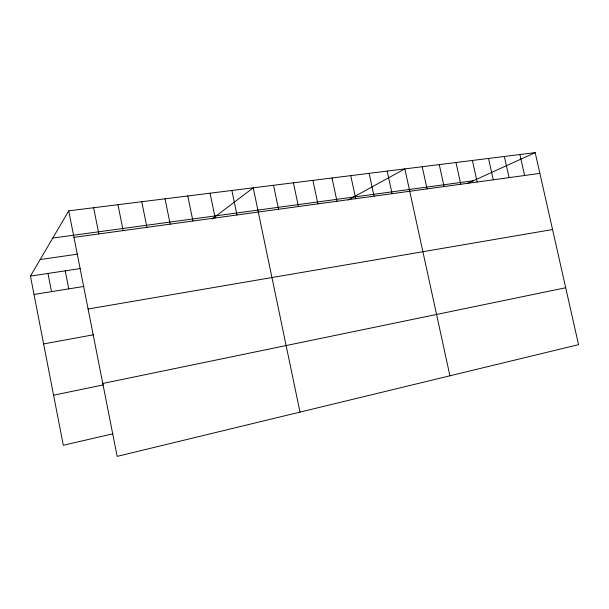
<?xml version="1.0" encoding="UTF-8"?>
<svg xmlns="http://www.w3.org/2000/svg" width="609" height="609" viewBox="0 0 609 609"><rect width="100%" height="100%" fill="white"/><g stroke="black" fill="none" stroke-linecap="round" stroke-linejoin="round"><path stroke-width="0.91" d="M113.023 433.775L63.306 445.27L30.45 276.113L68.733 210.843L535.189 152.623L578.55 344.648L117.164 456.377L68.733 210.843M212.259 218.859L253.237 187.816L300.001 412.103M348.12 200.026L404.856 168.891L449.922 375.799M467.461 183.446L535.189 152.623M53.577 395.203L103.378 384.873M102.784 383.464L565.7 287.752M43.62 343.918L93.497 334.775M88.099 308.999L552.553 229.532M34.013 294.444L83.958 286.428M30.45 276.113L80.426 268.516M40.156 259.563L77.754 254.105M73.963 237.35L539.879 173.405M52.785 238.043L473.399 180.744M519.903 154.534L524.623 175.506M504.351 156.475L509.094 177.638M488.517 158.454L493.275 179.807M472.394 160.464L477.174 182.015M455.974 162.512L460.777 184.261M439.249 164.597L444.083 186.56M422.212 166.729L427.069 188.889M387.172 171.099L392.067 193.692M369.138 173.352L374.055 196.167M350.761 175.643L355.702 198.686M332.019 177.988L336.983 201.252M312.912 180.371L317.898 203.87M293.416 182.799L298.425 206.542M273.532 185.288L278.557 209.268M231.892 190.48L236.962 214.977M210.082 193.205L215.183 217.969M187.808 195.984L192.924 221.021M165.039 198.823L170.177 224.142M141.76 201.731L146.929 227.332M117.971 204.7L123.155 230.598M93.634 207.738L98.841 233.932M65.224 270.83L68.771 288.864M47.974 273.449L51.529 291.635"/></g></svg>
